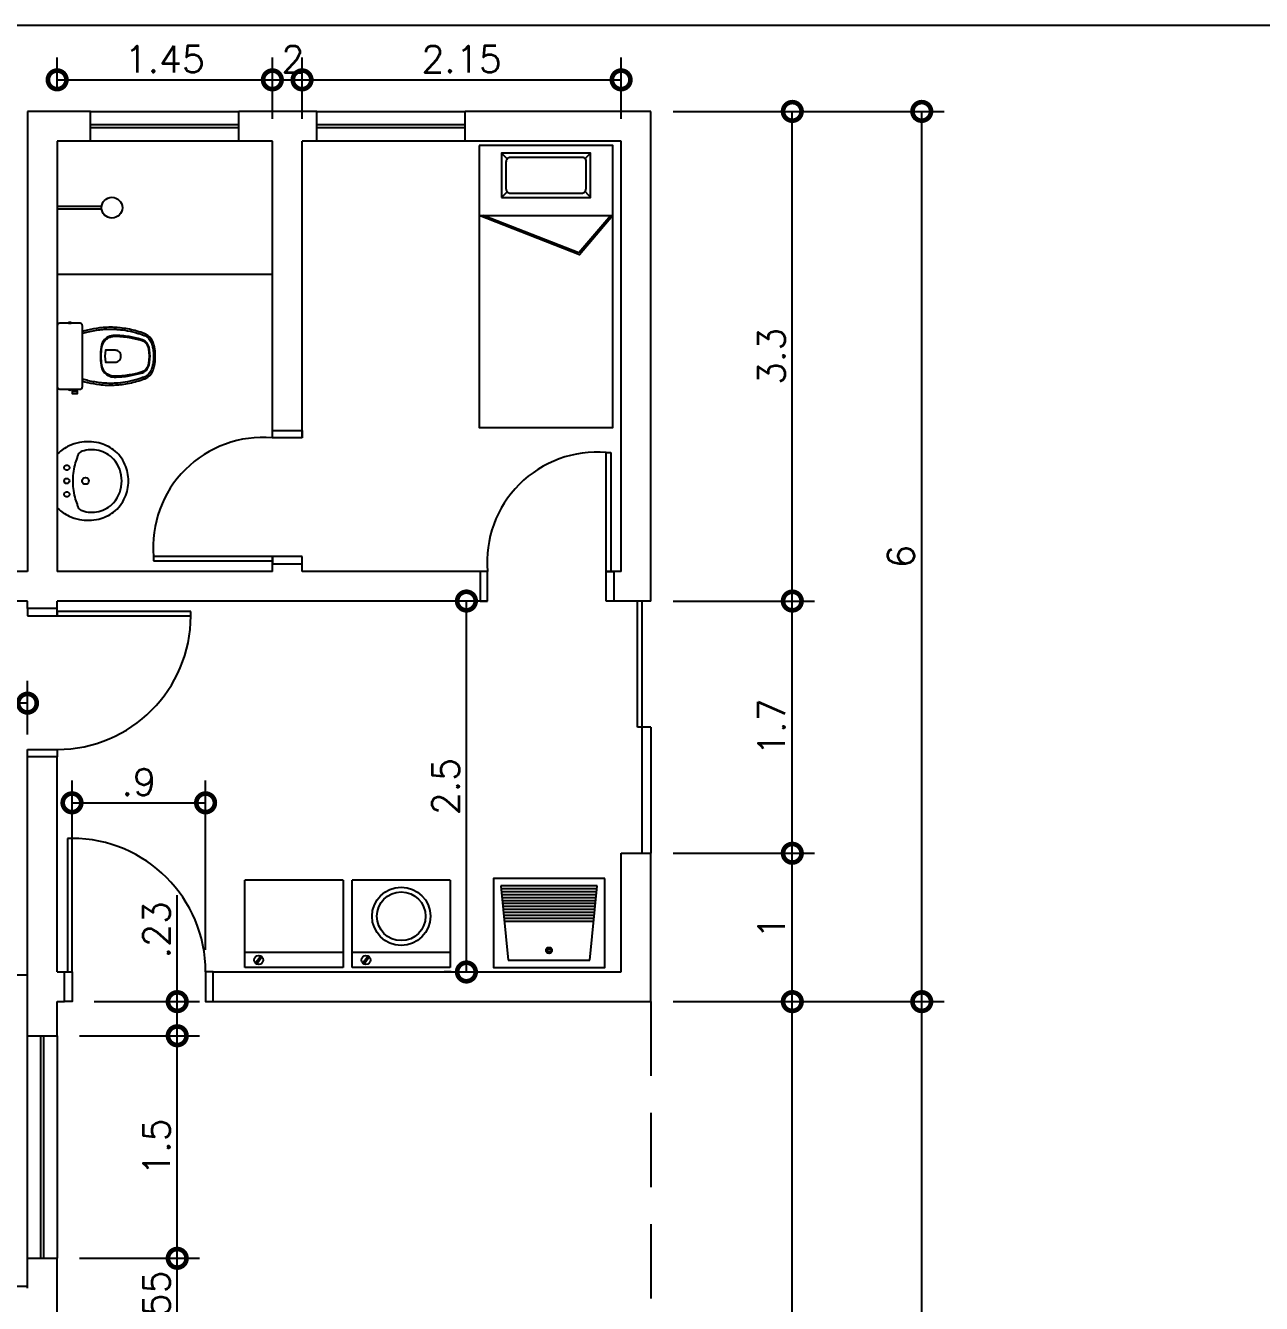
# Model space of a CAD drawing. Extents: x 0 to 62.2, y 0 to 29.7.
# Drawn here: x 14.43 to 22.76, y 21.09 to 29.7 of the extents above; entities that cross this region are included whole.
import ezdxf

# ---------------------------------------------------------------- set-up
doc = ezdxf.new("R2010")
doc.units = 0
doc.header["$LTSCALE"] = 2
doc.header["$MEASUREMENT"] = 0
doc.linetypes.add('HIDDEN', pattern=[0.375, 0.25, -0.125])
doc.layers.get('0').update_dxf_attribs({"linetype": 'CONTINUOUS'})
doc.layers.get('DEFPOINTS').update_dxf_attribs({"linetype": 'CONTINUOUS'})
for name, color, linetype in [('BANCADA', 3, 'CONTINUOUS'), ('DIM100', 1, 'CONTINUOUS'), ('EQUIP', 9, 'CONTINUOUS'), ('JANELAS', 4, 'CONTINUOUS'), ('PAREDE', 7, 'CONTINUOUS'), ('PORTAS', 2, 'CONTINUOUS'), ('PROJ', 6, 'HIDDEN'), ('VP', 1, 'CONTINUOUS')]:
    doc.layers.add(name, color=color, linetype=linetype)
doc.styles.add('CLICKAD', font='romans.shx')
doc.dimstyles.new('CLICKAD', dxfattribs={"dimscale": 0.1, "dimtxt": 1.8, "dimasz": 2.5, "dimexe": 1.5, "dimexo": 1.5, "dimgap": 0.5, "dimtad": 1, "dimzin": 12, "dimtxsty": 'CLICKAD', "dimblk1": 'DOTSMALL', "dimblk2": 'DOTSMALL', "dimsah": 1, "dimcen": 1, "dimclrt": 3, "dimazin": 3, "dimtp": 0.01, "dimtm": 0.02, "dimtfac": 1, "dimtmove": 0, "dimatfit": 3, "dimtolj": 1, "dimtzin": 0})

# ---------------------------------------------------------------- blocks, each defined once
blk = doc.blocks.new('_DOTSMALL')
at = {"color": 0, "linetype": 'BYBLOCK', "ltscale": 0.05, "const_width": 0.5}
blk.add_lwpolyline([(-0.0625, 0, 1), (0.0625, 0, 1)], format="xyb", close=True, dxfattribs=at)
blk = doc.blocks.new('*D117')
at = {"color": 0, "linetype": 'BYBLOCK', "ltscale": 0.05}
for p, q in [((17.2988, 25.8214), (17.2521, 25.8214)), ((17.4021, 23.3214), (17.4021, 25.8214)), ((17.2988, 23.3214), (17.2521, 23.3214))]:
    blk.add_line(p, q, dxfattribs=at)
at = {"layer": 'DEFPOINTS', "color": 0, "linetype": 'BYBLOCK', "ltscale": 0.05}
for p in [(17.4021, 25.8214), (17.4488, 25.8214), (17.4488, 23.3214)]:
    blk.add_point(p, dxfattribs=at)
at = {"color": 0, "linetype": 'BYBLOCK', "ltscale": 0.05, "xscale": 0.25, "yscale": 0.25, "zscale": 0.25}
for p, rotation in [((17.4021, 25.8214), 90), ((17.4021, 23.3214), 270)]:
    blk.add_blockref('_DOTSMALL', p, dxfattribs=dict(at, rotation=rotation))
at = {"color": 3, "linetype": 'BYBLOCK', "ltscale": 0.05, "insert": (17.2621, 24.5714), "char_height": 0.18, "attachment_point": 5, "rotation": 90, "style": 'CLICKAD'}
blk.add_mtext('\\A1;2.5', dxfattribs=at)
blk = doc.blocks.new('*D192')
at = {"layer": 'DEFPOINTS', "color": 0}
for p in [(18.6445, 29.1214), (20.4701, 29.1214), (18.6445, 23.1214)]:
    blk.add_point(p, dxfattribs=at)
at = {"layer": 'DIM100', "color": 0}
for p, q in [((18.7945, 29.1214), (20.6201, 29.1214)), ((20.4701, 23.1214), (20.4701, 29.1214))]:
    blk.add_line(p, q, dxfattribs=at)
at = {"layer": 'DIM100', "color": 0, "xscale": 0.25, "yscale": 0.25, "zscale": 0.25}
for p, rotation in [((20.4701, 29.1214), 90), ((20.4701, 23.1214), 270)]:
    blk.add_blockref('_DOTSMALL', p, dxfattribs=dict(at, rotation=rotation))
at = {"layer": 'DIM100', "color": 3, "insert": (20.3301, 26.1214), "char_height": 0.18, "attachment_point": 5, "rotation": 90, "style": 'CLICKAD'}
blk.add_mtext('\\A1;6', dxfattribs=at)
blk = doc.blocks.new('*D193')
at = {"layer": 'DEFPOINTS', "color": 0}
for p in [(18.6445, 25.8214), (19.5979, 25.8214), (18.6445, 24.1214)]:
    blk.add_point(p, dxfattribs=at)
at = {"layer": 'DIM100', "color": 0}
for p, q in [((18.7945, 25.8214), (19.7479, 25.8214)), ((19.5979, 24.1214), (19.5979, 25.8214))]:
    blk.add_line(p, q, dxfattribs=at)
at = {"layer": 'DIM100', "color": 0, "xscale": 0.25, "yscale": 0.25, "zscale": 0.25}
for p, rotation in [((19.5979, 25.8214), 90), ((19.5979, 24.1214), 270)]:
    blk.add_blockref('_DOTSMALL', p, dxfattribs=dict(at, rotation=rotation))
at = {"layer": 'DIM100', "color": 3, "insert": (19.4579, 24.9714), "char_height": 0.18, "attachment_point": 5, "rotation": 90, "style": 'CLICKAD'}
blk.add_mtext('\\A1;1.7', dxfattribs=at)
blk = doc.blocks.new('*D194')
at = {"layer": 'DEFPOINTS', "color": 0}
for p in [(18.6445, 24.1214), (19.5979, 24.1214), (18.6445, 23.1214)]:
    blk.add_point(p, dxfattribs=at)
at = {"layer": 'DIM100', "color": 0}
for p, q in [((18.7945, 24.1214), (19.7479, 24.1214)), ((19.5979, 23.1214), (19.5979, 24.1214))]:
    blk.add_line(p, q, dxfattribs=at)
at = {"layer": 'DIM100', "color": 0, "xscale": 0.25, "yscale": 0.25, "zscale": 0.25}
for p, rotation in [((19.5979, 24.1214), 90), ((19.5979, 23.1214), 270)]:
    blk.add_blockref('_DOTSMALL', p, dxfattribs=dict(at, rotation=rotation))
at = {"layer": 'DIM100', "color": 3, "insert": (19.4579, 23.6214), "char_height": 0.18, "attachment_point": 5, "rotation": 90, "style": 'CLICKAD'}
blk.add_mtext('\\A1;1', dxfattribs=at)
blk = doc.blocks.new('*D113')
at = {"color": 0, "linetype": 'BYBLOCK', "ltscale": 0.05}
for p, q in [((14.7445, 23.4714), (14.7445, 24.6113)), ((15.6445, 23.4714), (15.6445, 24.6113)), ((14.7445, 24.4613), (15.6445, 24.4613))]:
    blk.add_line(p, q, dxfattribs=at)
at = {"layer": 'DEFPOINTS', "color": 0, "linetype": 'BYBLOCK', "ltscale": 0.05}
for p in [(15.6445, 24.4613), (14.7445, 23.3214), (15.6445, 23.3214)]:
    blk.add_point(p, dxfattribs=at)
at = {"color": 0, "linetype": 'BYBLOCK', "ltscale": 0.05, "xscale": 0.25, "yscale": 0.25, "zscale": 0.25, "rotation": 180}
blk.add_blockref('_DOTSMALL', (14.7445, 24.4613), dxfattribs=at)
at = {"color": 0, "linetype": 'BYBLOCK', "ltscale": 0.05, "xscale": 0.25, "yscale": 0.25, "zscale": 0.25}
blk.add_blockref('_DOTSMALL', (15.6445, 24.4613), dxfattribs=at)
at = {"color": 3, "linetype": 'BYBLOCK', "ltscale": 0.05, "insert": (15.1945, 24.6013), "char_height": 0.18, "attachment_point": 5, "style": 'CLICKAD'}
blk.add_mtext('\\A1;.9', dxfattribs=at)
blk = doc.blocks.new('*D115')
at = {"color": 0, "linetype": 'BYBLOCK', "ltscale": 0.05}
for p, q in [((18.7945, 23.1214), (20.6201, 23.1214)), ((20.4701, 18.1214), (20.4701, 23.1214)), ((18.7945, 18.1214), (20.6201, 18.1214))]:
    blk.add_line(p, q, dxfattribs=at)
at = {"layer": 'DEFPOINTS', "color": 0, "linetype": 'BYBLOCK', "ltscale": 0.05}
for p in [(18.6445, 23.1214), (20.4701, 23.1214), (18.6445, 18.1214)]:
    blk.add_point(p, dxfattribs=at)
at = {"color": 0, "linetype": 'BYBLOCK', "ltscale": 0.05, "xscale": 0.25, "yscale": 0.25, "zscale": 0.25}
for p, rotation in [((20.4701, 23.1214), 90), ((20.4701, 18.1214), 270)]:
    blk.add_blockref('_DOTSMALL', p, dxfattribs=dict(at, rotation=rotation))
at = {"color": 3, "linetype": 'BYBLOCK', "ltscale": 0.05, "insert": (20.3301, 20.6214), "char_height": 0.18, "attachment_point": 5, "rotation": 90, "style": 'CLICKAD'}
blk.add_mtext('\\A1;5', dxfattribs=at)
blk = doc.blocks.new('*D114')
at = {"color": 0, "linetype": 'BYBLOCK', "ltscale": 0.05}
for p, q in [((18.7945, 23.1214), (19.7479, 23.1214)), ((19.5979, 18.3214), (19.5979, 23.1214)), ((18.7945, 18.3214), (19.7479, 18.3214))]:
    blk.add_line(p, q, dxfattribs=at)
at = {"layer": 'DEFPOINTS', "color": 0, "linetype": 'BYBLOCK', "ltscale": 0.05}
for p in [(18.6445, 23.1214), (19.5979, 23.1214), (18.6445, 18.3214)]:
    blk.add_point(p, dxfattribs=at)
at = {"color": 0, "linetype": 'BYBLOCK', "ltscale": 0.05, "xscale": 0.25, "yscale": 0.25, "zscale": 0.25}
for p, rotation in [((19.5979, 23.1214), 90), ((19.5979, 18.3214), 270)]:
    blk.add_blockref('_DOTSMALL', p, dxfattribs=dict(at, rotation=rotation))
at = {"color": 3, "linetype": 'BYBLOCK', "ltscale": 0.05, "insert": (19.4579, 20.7214), "char_height": 0.18, "attachment_point": 5, "rotation": 90, "style": 'CLICKAD'}
blk.add_mtext('\\A1;4.8', dxfattribs=at)
blk = doc.blocks.new('MLAV1')
for p, q in [((0.3305, 0.5884), (-0.3305, 0.5884)), ((-0.3305, 0), (-0.3305, 0.5884)), ((0.3305, 0.5884), (0.3305, 0)), ((0.3305, 0.1), (-0.3305, 0.1)), ((0.3305, 0), (-0.3305, 0)), ((-0.2607, 0.0291), (-0.224, 0.0777)), ((-0.2529, 0.0229), (-0.216, 0.072))]:
    blk.add_line(p, q)
blk.add_circle((-0.2378, 0.05), 0.031)
blk = doc.blocks.new('*D197')
at = {"layer": 'DEFPOINTS', "color": 0}
for p in [(14.6445, 22.8914), (15.4536, 22.8914), (14.6445, 21.3914)]:
    blk.add_point(p, dxfattribs=at)
at = {"layer": 'DIM100', "color": 0}
for p, q in [((14.7945, 22.8914), (15.6036, 22.8914)), ((15.4536, 21.3914), (15.4536, 22.8914))]:
    blk.add_line(p, q, dxfattribs=at)
at = {"layer": 'DIM100', "color": 0, "xscale": 0.25, "yscale": 0.25, "zscale": 0.25}
for p, rotation in [((15.4536, 22.8914), 90), ((15.4536, 21.3914), 270)]:
    blk.add_blockref('_DOTSMALL', p, dxfattribs=dict(at, rotation=rotation))
at = {"layer": 'DIM100', "color": 3, "insert": (15.3136, 22.1414), "char_height": 0.18, "attachment_point": 5, "rotation": 90, "style": 'CLICKAD'}
blk.add_mtext('\\A1;1.5', dxfattribs=at)
blk = doc.blocks.new('*D198')
at = {"layer": 'DEFPOINTS', "color": 0}
for p in [(14.6445, 21.3914), (15.4536, 21.3914), (14.6445, 20.8414)]:
    blk.add_point(p, dxfattribs=at)
at = {"layer": 'DIM100', "color": 0}
for p, q in [((14.7945, 21.3914), (15.6036, 21.3914)), ((15.4536, 20.8414), (15.4536, 21.3914))]:
    blk.add_line(p, q, dxfattribs=at)
at = {"layer": 'DIM100', "color": 0, "xscale": 0.25, "yscale": 0.25, "zscale": 0.25}
for p, rotation in [((15.4536, 21.3914), 90), ((15.4536, 20.8414), 270)]:
    blk.add_blockref('_DOTSMALL', p, dxfattribs=dict(at, rotation=rotation))
at = {"layer": 'DIM100', "color": 3, "insert": (15.3136, 21.1164), "char_height": 0.18, "attachment_point": 5, "rotation": 90, "style": 'CLICKAD'}
blk.add_mtext('\\A1;.55', dxfattribs=at)
blk = doc.blocks.new('*D112')
at = {"color": 0, "linetype": 'BYBLOCK', "ltscale": 0.05}
for p, q in [((15.4536, 23.1214), (15.4536, 23.84)), ((14.8945, 23.1214), (15.6036, 23.1214)), ((15.4536, 22.8914), (15.4536, 23.1214))]:
    blk.add_line(p, q, dxfattribs=at)
at = {"layer": 'DEFPOINTS', "color": 0, "linetype": 'BYBLOCK', "ltscale": 0.05}
for p in [(14.7445, 23.1214), (15.4536, 23.1214), (14.6445, 22.8914)]:
    blk.add_point(p, dxfattribs=at)
at = {"color": 0, "linetype": 'BYBLOCK', "ltscale": 0.05, "xscale": 0.25, "yscale": 0.25, "zscale": 0.25}
for p, rotation in [((15.4536, 23.1214), 90), ((15.4536, 22.8914), 270)]:
    blk.add_blockref('_DOTSMALL', p, dxfattribs=dict(at, rotation=rotation))
at = {"color": 3, "linetype": 'BYBLOCK', "ltscale": 0.05, "insert": (15.3136, 23.6057), "char_height": 0.18, "attachment_point": 5, "rotation": 90, "style": 'CLICKAD'}
blk.add_mtext('\\A1;.23', dxfattribs=at)
blk = doc.blocks.new('TANQUE')
for p, q in [((-0.325, 0.55), (-0.275, 0.05)), ((0.325, 0.55), (-0.325, 0.55)), ((0.323, 0.53), (-0.323, 0.53)), ((0.275, 0.05), (0.325, 0.55)), ((0.321, 0.51), (-0.321, 0.51)), ((0.319, 0.49), (-0.319, 0.49)), ((0.317, 0.47), (-0.317, 0.47)), ((0.315, 0.45), (-0.315, 0.45)), ((0.313, 0.43), (-0.313, 0.43)), ((0.311, 0.41), (-0.311, 0.41)), ((0.309, 0.39), (-0.309, 0.39)), ((0.307, 0.37), (-0.307, 0.37)), ((0.305, 0.35), (-0.305, 0.35)), ((0.303, 0.33), (-0.303, 0.33)), ((0.301, 0.31), (-0.301, 0.31)), ((-0.275, 0.05), (0.275, 0.05))]:
    blk.add_line(p, q)
blk.add_lwpolyline([(0.375, 0.6), (-0.375, 0.6), (-0.375, 0), (0.375, 0)], close=True)
at = {"ltscale": 0.05}
for radius in [0.02, 0.01]:
    blk.add_circle((0, 0.115), radius, dxfattribs=at)
blk = doc.blocks.new('MLAV2')
for p, q in [((0.3305, 0.5884), (-0.3305, 0.5884)), ((-0.3305, 0), (-0.3305, 0.5884)), ((0.3305, 0.5884), (0.3305, 0)), ((0.3305, 0.1), (-0.3305, 0.1)), ((0.3305, 0), (-0.3305, 0)), ((-0.2607, 0.0291), (-0.224, 0.0777)), ((-0.2529, 0.0229), (-0.216, 0.072))]:
    blk.add_line(p, q)
for centre, radius in [((-0.0005, 0.345), 0.1963), ((-0.0005, 0.345), 0.1641), ((-0.2378, 0.05), 0.031)]:
    blk.add_circle(centre, radius)
blk = doc.blocks.new('*D199')
at = {"layer": 'DEFPOINTS', "color": 0}
for p in [(18.6445, 29.1214), (19.5979, 29.1214), (18.6445, 25.8214)]:
    blk.add_point(p, dxfattribs=at)
at = {"layer": 'DIM100', "color": 0}
for p, q in [((18.7945, 29.1214), (19.7479, 29.1214)), ((19.5979, 25.8214), (19.5979, 29.1214))]:
    blk.add_line(p, q, dxfattribs=at)
at = {"layer": 'DIM100', "color": 0, "xscale": 0.25, "yscale": 0.25, "zscale": 0.25}
for p, rotation in [((19.5979, 29.1214), 90), ((19.5979, 25.8214), 270)]:
    blk.add_blockref('_DOTSMALL', p, dxfattribs=dict(at, rotation=rotation))
at = {"layer": 'DIM100', "color": 3, "insert": (19.4579, 27.4714), "char_height": 0.18, "attachment_point": 5, "rotation": 90, "style": 'CLICKAD'}
blk.add_mtext('\\A1;3.3', dxfattribs=at)
blk = doc.blocks.new('SOLT')
at = {"ltscale": 0.05}
for p, q in [((0.4705, 0.4369), (0.7237, 0.222)), ((0.0869, 0.2641), (0.051, 0.3)), ((0.31, 0.2632), (0.351, 0.3)), ((0.7237, 0.222), (0.4705, -0.4227)), ((0.0898, -0.2612), (0.051, -0.3)), ((0.3122, -0.2612), (0.351, -0.3))]:
    blk.add_line(p, q, dxfattribs=at)
for points in [[(0, -0.45), (1.9, -0.45), (1.9, 0.45), (0, 0.45)], [(0.351, -0.3), (0.351, 0.3), (0.051, 0.3), (0.051, -0.3)]]:
    blk.add_lwpolyline(points, close=True)
blk.add_lwpolyline([(0.4705, 0.45), (0.7356, 0.225), (0.4705, -0.45)], close=True, dxfattribs=at)
blk.add_lwpolyline([(0.321, -0.24), (0.321, 0.24, 0.414214), (0.291, 0.27), (0.101, 0.27, 0.414214), (0.081, 0.25), (0.081, -0.24, 0.414214), (0.111, -0.27), (0.291, -0.27, 0.414214)], format="xyb", close=True)
blk = doc.blocks.new('*D116')
at = {"color": 0, "linetype": 'BYBLOCK', "ltscale": 0.05}
for p, q in [((14.2945, 29.1214), (13.8092, 29.1214)), ((13.9592, 26.0214), (13.9592, 29.1214)), ((14.2945, 26.0214), (13.8092, 26.0214))]:
    blk.add_line(p, q, dxfattribs=at)
at = {"layer": 'DEFPOINTS', "color": 0, "linetype": 'BYBLOCK', "ltscale": 0.05}
for p in [(13.9592, 29.1214), (14.4445, 29.1214), (14.4445, 26.0214)]:
    blk.add_point(p, dxfattribs=at)
at = {"color": 0, "linetype": 'BYBLOCK', "ltscale": 0.05, "xscale": 0.25, "yscale": 0.25, "zscale": 0.25}
for p, rotation in [((13.9592, 29.1214), 90), ((13.9592, 26.0214), 270)]:
    blk.add_blockref('_DOTSMALL', p, dxfattribs=dict(at, rotation=rotation))
at = {"color": 3, "linetype": 'BYBLOCK', "ltscale": 0.05, "insert": (13.8192, 27.5714), "char_height": 0.18, "attachment_point": 5, "rotation": 90, "style": 'CLICKAD'}
blk.add_mtext('\\A1;3.1', dxfattribs=at)
blk = doc.blocks.new('LAV03P')
for p, q in [((0, 0.175), (0, 0)), ((0, 0), (0, -0.175))]:
    blk.add_line(p, q)
blk.add_lwpolyline([(0.435, 0, 0.185962), (0.38, 0.1465, 0.148743), (0.28, 0.2055, 0.142138), (0.168, 0.2, 0.114165), (0.1524, 0.1919, 0.094603), (0.1424, 0.1787, 0.04407), (0.1337, 0.1573, 0.029789), (0.119, 0.11, 0.032251), (0.108, 0.05, 0.033186), (0.105, 0, 0.033186), (0.108, -0.05, 0.032251), (0.119, -0.11, 0.029789), (0.1337, -0.1573, 0.04407), (0.1424, -0.1787, 0.094603), (0.1524, -0.1919, 0.114165), (0.168, -0.2, 0.142138), (0.28, -0.2055, 0.148743), (0.38, -0.1465, 0.185962)], format="xyb", close=True)
at = {"linetype": 'HIDDEN'}
for centre in [(0.065, 0.09), (0.065, -0.09)]:
    blk.add_circle(centre, 0.0175, dxfattribs=at)
for centre, radius in [((0.065, 0), 0.0175), ((0.19, 0), 0.0225)]:
    blk.add_circle(centre, radius)
for centre, radius, start, end in [((0.2171, -0.0628), 0.3292, 101.76389, 114.6142), ((0.208, -0.0436), 0.3086, 76.5171, 100.83895), ((0.0112, 0.176), 0.0113, 126.60834, 184.93617), ((0.2075, -0.0314), 0.2967, 115.43947, 133.15783), ((0.2119, -0.0184), 0.2832, 53.57592, 76.07703), ((0.2333, 0.017), 0.242, 22.97565, 52.6811), ((0.2133, 0.0011), 0.2667, 359.75501, 24.44797), ((0.2133, -0.0011), 0.2667, 335.55203, 0.24499), ((0.2333, -0.017), 0.242, 307.3189, 337.02435), ((0.0112, -0.176), 0.0113, 175.06383, 233.39166), ((0.2075, 0.0314), 0.2967, 226.84217, 244.56053), ((0.2171, 0.0628), 0.3292, 245.3858, 258.23611), ((0.208, 0.0436), 0.3086, 259.16105, 283.4829), ((0.2119, 0.0184), 0.2832, 283.92297, 306.42408)]:
    blk.add_arc(centre, radius, start, end)
blk = doc.blocks.new('*D87')
at = {"color": 0, "linetype": 'BYBLOCK', "ltscale": 0.05}
for p, q in [((12.3645, 24.9714), (12.3645, 25.283)), ((14.4445, 24.9214), (14.4445, 25.283)), ((14.4445, 25.133), (12.3645, 25.133))]:
    blk.add_line(p, q, dxfattribs=at)
at = {"layer": 'DEFPOINTS', "color": 0, "linetype": 'BYBLOCK', "ltscale": 0.05}
for p in [(12.3645, 25.133), (12.3645, 24.8214), (14.4445, 24.7714)]:
    blk.add_point(p, dxfattribs=at)
at = {"color": 0, "linetype": 'BYBLOCK', "ltscale": 0.05, "xscale": 0.25, "yscale": 0.25, "zscale": 0.25, "rotation": 180}
blk.add_blockref('_DOTSMALL', (12.3645, 25.133), dxfattribs=at)
at = {"color": 0, "linetype": 'BYBLOCK', "ltscale": 0.05, "xscale": 0.25, "yscale": 0.25, "zscale": 0.25}
blk.add_blockref('_DOTSMALL', (14.4445, 25.133), dxfattribs=at)
at = {"color": 3, "linetype": 'BYBLOCK', "ltscale": 0.05, "insert": (13.4045, 25.273), "char_height": 0.18, "attachment_point": 5, "style": 'CLICKAD'}
blk.add_mtext('\\A1;2.08', dxfattribs=at)
blk = doc.blocks.new('BAC05P')
for points in [[(0.17, 0), (0.17, 0.205, 0.059373), (0.1695, 0.2098, 0.333509), (0.154, 0.222), (0.1355, 0.222), (0.1045, 0.222), (0.094, 0.222), (0.094, 0.2248, 0.252251), (0.0939, 0.2251, 0.160103), (0.085, 0.228, 0.160103), (0.0761, 0.2251, 0.252251), (0.076, 0.2248), (0.076, 0.222), (0.017, 0.222, 0.327853), (0.0003, 0.2069, 0.087637), (0, 0.2038), (0, 0), (0, -0.2038, 0.087637), (0.0003, -0.2069, 0.327853), (0.017, -0.222), (0.076, -0.222), (0.076, -0.2248, 0.252251), (0.0761, -0.2251, 0.160103), (0.085, -0.228, 0.160103), (0.0939, -0.2251, 0.252251), (0.094, -0.2248), (0.094, -0.222), (0.1045, -0.222), (0.1045, -0.236), (0.102, -0.236), (0.102, -0.252), (0.12, -0.252), (0.138, -0.252), (0.138, -0.236), (0.1355, -0.236), (0.1355, -0.222), (0.154, -0.222, 0.333509), (0.1695, -0.2098, 0.059373), (0.17, -0.205)], [(0.291, 0, 0.041331), (0.2956, -0.0608, 0.129345), (0.3127, -0.1036, 0.234638), (0.385, -0.1405, 0.044666), (0.486, -0.1319, 0.031515), (0.5665, -0.1138, 0.151063), (0.5993, -0.0952, 0.148094), (0.6192, -0.0588, 0.031073), (0.6214, -0.0451, 0.035055), (0.6255, 0, 0.035055), (0.6214, 0.0451, 0.031073), (0.6192, 0.0588, 0.148094), (0.5993, 0.0952, 0.151063), (0.5665, 0.1138, 0.031515), (0.486, 0.1319, 0.044666), (0.385, 0.1405, 0.234638), (0.3127, 0.1036, 0.129345), (0.2956, 0.0608, 0.041331)], [(0.297, 0, -0.041434), (0.3015, 0.06, -0.129651), (0.3175, 0.1, -0.234583), (0.385, 0.1345, -0.044678), (0.485, 0.126, -0.031614), (0.565, 0.108, -0.152477), (0.595, 0.091, -0.148725), (0.6134, 0.0575, -0.031624), (0.6155, 0.0444, -0.035113), (0.6195, 0, -0.035113), (0.6155, -0.0444, -0.031624), (0.6134, -0.0575, -0.148725), (0.595, -0.091, -0.152477), (0.565, -0.108, -0.031614), (0.485, -0.126, -0.044678), (0.385, -0.1345, -0.234583), (0.3175, -0.1, -0.129651), (0.3015, -0.06, -0.041434)], [(0.391, -0.04, 0.164444), (0.415, -0.032, 0.245936), (0.43, 0, 0.245936), (0.415, 0.032, 0.164444), (0.391, 0.04), (0.326, 0.04, 0.108885), (0.326, -0.04)]]:
    blk.add_lwpolyline(points, format="xyb", close=True)
for points in [[(0.076, 0.222), (0.094, 0.222)], [(0.093, 0.2245), (0.085, 0.2245), (0.077, 0.2245)], [(0.076, -0.222), (0.094, -0.222)], [(0.093, -0.2245), (0.085, -0.2245), (0.077, -0.2245)], [(0.1045, -0.222), (0.1355, -0.222)], [(0.1045, -0.236), (0.12, -0.236), (0.1355, -0.236)]]:
    blk.add_lwpolyline(points)
for points in [[(0.17, -0.167, -0.003882), (0.205, -0.1765, 0.024258), (0.285, -0.1905, 0.02486), (0.335, -0.1945, 0.033324), (0.385, -0.194, 0.02486), (0.425, -0.191, 0.012268), (0.475, -0.184, 0.015806), (0.525, -0.1725, 0.026699), (0.575, -0.157, 0.021919), (0.595, -0.1495, 0.174675), (0.6435, -0.1, 0.045452), (0.653, -0.07, 0.022856), (0.6562, -0.0571, 0.041289), (0.6602, -0.0304, 0.052091), (0.6606, -0.0228, 0.04333), (0.661, 0, 0.04333), (0.6606, 0.0228, 0.052091), (0.6602, 0.0304, 0.041289), (0.6562, 0.0571, 0.022856), (0.653, 0.07, 0.045452), (0.6435, 0.1, 0.174675), (0.595, 0.1495, 0.021919), (0.575, 0.157, 0.026699), (0.525, 0.1725, 0.015806), (0.475, 0.184, 0.012268), (0.425, 0.191, 0.02486), (0.385, 0.194, 0.033324), (0.335, 0.1945, 0.02486), (0.285, 0.1905, 0.024258), (0.205, 0.1765, -0.003882), (0.17, 0.167)], [(0.1731, 0.1554, 0.003849), (0.2079, 0.1649, -0.027799), (0.2984, 0.18, -0.018883), (0.3355, 0.1825, -0.033646), (0.3844, 0.182, -0.016781), (0.4106, 0.1805, -0.015438), (0.4729, 0.1722, -0.023716), (0.5465, 0.154, -0.013571), (0.5711, 0.1457, -0.02186), (0.59, 0.1386, -0.173345), (0.6325, 0.0952, -0.045814), (0.6414, 0.067, -0.024058), (0.6444, 0.0546, -0.042614), (0.6482, 0.029, -0.066108), (0.6485, 0.0226, -0.047154), (0.649, 0, -0.047154), (0.6485, -0.0226, -0.066108), (0.6482, -0.029, -0.042614), (0.6444, -0.0546, -0.024058), (0.6414, -0.067, -0.045814), (0.6325, -0.0952, -0.173345), (0.59, -0.1386, -0.02186), (0.5711, -0.1457, -0.013571), (0.5465, -0.154, -0.023716), (0.4729, -0.1722, -0.015438), (0.4106, -0.1805, -0.016781), (0.3844, -0.182, -0.033646), (0.3355, -0.1825, -0.018883), (0.2984, -0.18, -0.027799), (0.2079, -0.1649, 0.003849), (0.1731, -0.1554)]]:
    blk.add_lwpolyline(points, format="xyb")
blk = doc.blocks.new('*D94')
at = {"color": 0, "linetype": 'BYBLOCK', "ltscale": 0.05}
for p, q in [((16.2945, 29.0714), (16.2945, 29.4841)), ((18.4445, 29.0714), (18.4445, 29.4841)), ((16.2945, 29.3341), (18.4445, 29.3341))]:
    blk.add_line(p, q, dxfattribs=at)
at = {"layer": 'DEFPOINTS', "color": 0, "linetype": 'BYBLOCK', "ltscale": 0.05}
for p in [(18.4445, 29.3341), (16.2945, 28.9214), (18.4445, 28.9214)]:
    blk.add_point(p, dxfattribs=at)
at = {"color": 0, "linetype": 'BYBLOCK', "ltscale": 0.05, "xscale": 0.25, "yscale": 0.25, "zscale": 0.25, "rotation": 180}
blk.add_blockref('_DOTSMALL', (16.2945, 29.3341), dxfattribs=at)
at = {"color": 0, "linetype": 'BYBLOCK', "ltscale": 0.05, "xscale": 0.25, "yscale": 0.25, "zscale": 0.25}
blk.add_blockref('_DOTSMALL', (18.4445, 29.3341), dxfattribs=at)
at = {"color": 3, "linetype": 'BYBLOCK', "ltscale": 0.05, "insert": (17.3695, 29.4741), "char_height": 0.18, "attachment_point": 5, "style": 'CLICKAD'}
blk.add_mtext('\\A1;2.15', dxfattribs=at)
blk = doc.blocks.new('*D93')
at = {"color": 0, "linetype": 'BYBLOCK', "ltscale": 0.05}
for p, q in [((14.6445, 29.2714), (14.6445, 29.4841)), ((16.0945, 29.0714), (16.0945, 29.4841)), ((14.6445, 29.3341), (16.0945, 29.3341))]:
    blk.add_line(p, q, dxfattribs=at)
at = {"layer": 'DEFPOINTS', "color": 0, "linetype": 'BYBLOCK', "ltscale": 0.05}
for p in [(16.0945, 29.3341), (14.6445, 29.1214), (16.0945, 28.9214)]:
    blk.add_point(p, dxfattribs=at)
at = {"color": 0, "linetype": 'BYBLOCK', "ltscale": 0.05, "xscale": 0.25, "yscale": 0.25, "zscale": 0.25, "rotation": 180}
blk.add_blockref('_DOTSMALL', (14.6445, 29.3341), dxfattribs=at)
at = {"color": 0, "linetype": 'BYBLOCK', "ltscale": 0.05, "xscale": 0.25, "yscale": 0.25, "zscale": 0.25}
blk.add_blockref('_DOTSMALL', (16.0945, 29.3341), dxfattribs=at)
at = {"color": 3, "linetype": 'BYBLOCK', "ltscale": 0.05, "insert": (15.3695, 29.4741), "char_height": 0.18, "attachment_point": 5, "style": 'CLICKAD'}
blk.add_mtext('\\A1;1.45', dxfattribs=at)
blk = doc.blocks.new('*D95')
at = {"color": 0, "linetype": 'BYBLOCK', "ltscale": 0.05}
for p, q in [((16.0945, 29.0714), (16.0945, 29.4841)), ((16.2945, 29.0714), (16.2945, 29.4841)), ((16.0945, 29.3341), (16.2945, 29.3341))]:
    blk.add_line(p, q, dxfattribs=at)
at = {"layer": 'DEFPOINTS', "color": 0, "linetype": 'BYBLOCK', "ltscale": 0.05}
for p in [(16.2945, 29.3341), (16.0945, 28.9214), (16.2945, 28.9214)]:
    blk.add_point(p, dxfattribs=at)
at = {"color": 0, "linetype": 'BYBLOCK', "ltscale": 0.05, "xscale": 0.25, "yscale": 0.25, "zscale": 0.25, "rotation": 180}
blk.add_blockref('_DOTSMALL', (16.0945, 29.3341), dxfattribs=at)
at = {"color": 0, "linetype": 'BYBLOCK', "ltscale": 0.05, "xscale": 0.25, "yscale": 0.25, "zscale": 0.25}
blk.add_blockref('_DOTSMALL', (16.2945, 29.3341), dxfattribs=at)
at = {"color": 3, "linetype": 'BYBLOCK', "ltscale": 0.05, "insert": (16.1945, 29.4741), "char_height": 0.18, "attachment_point": 5, "style": 'CLICKAD'}
blk.add_mtext('\\A1;.2', dxfattribs=at)

msp = doc.modelspace()

# ---------------------------------------------------------------- linework, layer by layer
at = {"layer": 'BANCADA'}
msp.add_line((13.6445, 23.3014), (14.4445, 23.3014), dxfattribs=at)
at = {"layer": 'EQUIP'}
for p, q in [((14.9445, 28.4814), (14.6445, 28.4814)), ((14.9445, 28.4614), (14.6445, 28.4614))]:
    msp.add_line(p, q, dxfattribs=at)
msp.add_circle((15.0136, 28.4724), 0.07, dxfattribs=at)
at = {"layer": 'JANELAS'}
for p, q in [((14.8695, 29.1214), (15.8695, 29.1214)), ((16.3945, 29.1214), (17.3945, 29.1214)), ((15.8695, 29.0314), (14.8695, 29.0314)), ((17.3945, 29.0314), (16.3945, 29.0314)), ((15.8695, 29.0114), (14.8695, 29.0114)), ((17.3945, 29.0114), (16.3945, 29.0114)), ((15.8695, 28.9214), (14.8695, 28.9214)), ((17.3945, 28.9214), (16.3945, 28.9214)), ((14.4445, 21.3914), (14.4445, 22.8914)), ((14.5345, 21.3914), (14.5345, 22.8914)), ((14.5545, 21.3914), (14.5545, 22.8914)), ((14.6445, 22.8914), (14.6445, 21.3914))]:
    msp.add_line(p, q, dxfattribs=at)
at = {"layer": 'PAREDE'}
for p, q in [((14.4445, 29.1214), (14.4445, 26.0214)), ((14.8695, 29.1214), (14.4445, 29.1214)), ((14.8695, 28.9214), (14.8695, 29.1214)), ((16.3945, 29.1214), (15.8695, 29.1214)), ((15.8695, 28.9214), (15.8695, 29.1214)), ((16.3945, 28.9214), (16.3945, 29.1214)), ((18.6445, 29.1214), (17.3945, 29.1214)), ((17.3945, 28.9214), (17.3945, 29.1214)), ((18.6445, 25.8214), (18.6445, 29.1214)), ((14.6445, 28.9214), (14.6445, 26.0214)), ((14.8695, 28.9214), (14.6445, 28.9214)), ((16.0945, 28.9214), (15.8695, 28.9214)), ((16.0945, 26.9214), (16.0945, 28.9214)), ((16.2945, 26.9214), (16.2945, 28.9214)), ((16.3945, 28.9214), (16.2945, 28.9214)), ((18.4445, 28.9214), (17.3945, 28.9214)), ((18.4445, 26.0214), (18.4445, 28.9214)), ((16.0945, 28.0214), (14.6445, 28.0214)), ((16.0945, 26.0214), (16.0945, 26.1214)), ((16.2945, 26.0214), (16.2945, 26.1214)), ((14.4445, 26.0214), (13.0945, 26.0214)), ((16.0945, 26.0214), (14.6445, 26.0214)), ((17.5445, 26.0214), (16.2945, 26.0214)), ((18.4445, 26.0214), (18.3445, 26.0214)), ((14.4445, 25.8214), (13.0945, 25.8214)), ((14.4445, 25.7714), (14.4445, 25.8214)), ((14.6445, 25.7714), (14.4445, 25.7714)), ((17.5445, 25.8214), (14.6445, 25.8214)), ((14.6445, 25.7714), (14.6445, 25.8214)), ((18.6445, 25.8214), (18.3445, 25.8214)), ((14.4445, 22.8914), (14.4445, 24.7714)), ((14.6445, 24.7714), (14.4445, 24.7714)), ((14.6445, 23.3214), (14.6445, 24.7714)), ((18.4445, 23.3214), (18.4445, 24.1214)), ((18.4445, 24.1214), (18.6445, 24.1214)), ((18.6445, 23.1214), (18.6445, 24.1214)), ((14.6445, 23.3214), (14.6945, 23.3214)), ((15.6945, 23.3214), (18.4445, 23.3214)), ((14.6445, 22.8914), (14.6445, 23.1214)), ((14.6445, 23.1214), (14.6945, 23.1214)), ((15.6945, 23.1214), (18.6445, 23.1214)), ((14.4445, 22.8914), (14.6445, 22.8914)), ((14.4445, 21.3914), (14.6445, 21.3914)), ((14.4445, 21.2014), (12.6445, 21.2014))]:
    msp.add_line(p, q, dxfattribs=at)
for points in [[(16.2945, 26.9214), (16.0945, 26.9214), (16.0945, 26.9714), (16.2945, 26.9714)], [(16.2945, 26.1214), (16.0945, 26.1214), (16.0945, 26.0714), (16.2945, 26.0714)], [(17.5445, 25.8214), (17.5445, 26.0214), (17.4945, 26.0214), (17.4945, 25.8214)], [(18.3445, 25.8214), (18.3445, 26.0214), (18.3945, 26.0214), (18.3945, 25.8214)], [(14.7445, 23.3214), (14.7445, 23.1214), (14.6945, 23.1214), (14.6945, 23.3214)], [(15.6445, 23.3214), (15.6445, 23.1214), (15.6945, 23.1214), (15.6945, 23.3214)]]:
    msp.add_lwpolyline(points, close=True, dxfattribs=at)
for points in [[(14.4445, 21.1914), (14.4445, 21.3914)], [(14.6445, 20.8414), (14.6445, 21.3914)]]:
    msp.add_lwpolyline(points, dxfattribs=at)
at = {"layer": 'PORTAS'}
for p, q in [((18.5545, 24.9714), (18.5545, 25.8214)), ((18.5845, 25.8214), (18.5845, 24.1214)), ((18.6445, 24.9714), (18.5545, 24.9714)), ((18.6445, 24.9714), (18.6445, 24.1214))]:
    msp.add_line(p, q, dxfattribs=at)
for points in [[(18.3745, 26.8214), (18.3745, 26.0214), (18.3445, 26.0214), (18.3445, 26.8214)], [(15.2945, 26.0914), (16.0945, 26.0914), (16.0945, 26.1214), (15.2945, 26.1214)], [(14.4445, 25.7214), (14.6445, 25.7214), (14.6445, 25.7714), (14.4445, 25.7714)], [(15.5445, 25.7514), (14.6445, 25.7514), (14.6445, 25.7214), (15.5445, 25.7214)], [(14.4445, 24.8214), (14.6445, 24.8214), (14.6445, 24.7714), (14.4445, 24.7714)], [(14.7145, 24.2214), (14.7145, 23.3214), (14.7445, 23.3214), (14.7445, 24.2214)]]:
    msp.add_lwpolyline(points, close=True, dxfattribs=at)
for centre, radius, start, end in [((16.0305, 26.1854), 0.7388, 85.02988, 184.97012), ((18.2805, 26.0854), 0.7388, 85.02988, 184.97012), ((14.6445, 25.7214), 0.9, 270, 0), ((14.7445, 23.3214), 0.9, 0, 90)]:
    msp.add_arc(centre, radius, start, end, dxfattribs=at)
at = {"layer": 'PROJ'}
msp.add_line((18.6445, 23.1214), (18.6445, 18.1214), dxfattribs=at)
at = {"layer": 'VP'}
msp.add_lwpolyline([(0, 0), (42, 0), (42, 29.7), (0, 29.7)], close=True, dxfattribs=at)

# ---------------------------------------------------------------- block references
at = {"layer": 'EQUIP', "rotation": 270}
msp.add_blockref('SOLT', (17.9383, 28.8913), dxfattribs=at)
at = {"layer": 'EQUIP'}
for name, p in [('BAC05P', (14.6445, 27.4714)), ('LAV03P', (14.6445, 26.6305)), ('TANQUE', (17.9586, 23.3518)), ('MLAV1', (16.2403, 23.3518)), ('MLAV2', (16.9631, 23.3518))]:
    msp.add_blockref(name, p, dxfattribs=at)

# ---------------------------------------------------------------- dimensions: what is measured, and where the dimension line sits
at = {"layer": 'DIM100'}
for base, p1, p2, picture, middle in [((16.0945, 29.3341), (14.6445, 29.1214), (16.0945, 28.9214), '*D93', (15.3695, 29.4741)), ((18.4445, 29.3341), (16.2945, 28.9214), (18.4445, 28.9214), '*D94', (17.3695, 29.4741)), ((12.3645, 25.133), (14.4445, 24.7714), (12.3645, 24.8214), '*D87', (13.4045, 25.273)), ((15.6445, 24.4613), (14.7445, 23.3214), (15.6445, 23.3214), '*D113', (15.1945, 24.6013))]:
    dim = msp.add_linear_dim(base=base, p1=p1, p2=p2, dimstyle='CLICKAD', dxfattribs=at)
    dim.commit()
    dim.dimension.update_dxf_attribs({"geometry": picture, "text_midpoint": middle})
dim = msp.add_linear_dim(base=(16.2945, 29.3341), p1=(16.0945, 28.9214), p2=(16.2945, 28.9214), dimstyle='CLICKAD', dxfattribs=at)
dim.commit()
dim.dimension.update_dxf_attribs({"geometry": '*D95', "text_midpoint": (16.1945, 29.3341), "dimtype": 128})
for base, p1, p2, picture, middle in [((13.9592, 29.1214), (14.4445, 26.0214), (14.4445, 29.1214), '*D116', (13.8192, 27.5714)), ((17.4021, 25.8214), (17.4488, 23.3214), (17.4488, 25.8214), '*D117', (17.2621, 24.5714)), ((20.4701, 23.1214), (18.6445, 18.1214), (18.6445, 23.1214), '*D115', (20.3301, 20.6214)), ((19.5979, 23.1214), (18.6445, 18.3214), (18.6445, 23.1214), '*D114', (19.4579, 20.7214))]:
    dim = msp.add_linear_dim(base=base, p1=p1, p2=p2, angle=90, dimstyle='CLICKAD', dxfattribs=at)
    dim.commit()
    dim.dimension.update_dxf_attribs({"geometry": picture, "text_midpoint": middle})
for base, p1, p2, picture, middle in [((20.4701, 29.1214), (18.6445, 23.1214), (18.6445, 29.1214), '*D192', (20.3301, 26.1214)), ((19.5979, 29.1214), (18.6445, 25.8214), (18.6445, 29.1214), '*D199', (19.4579, 27.4714)), ((19.5979, 25.8214), (18.6445, 24.1214), (18.6445, 25.8214), '*D193', (19.4579, 24.9714)), ((19.5979, 24.1214), (18.6445, 23.1214), (18.6445, 24.1214), '*D194', (19.4579, 23.6214)), ((15.4536, 22.8914), (14.6445, 21.3914), (14.6445, 22.8914), '*D197', (15.3136, 22.1414)), ((15.4536, 21.3914), (14.6445, 20.8414), (14.6445, 21.3914), '*D198', (15.3136, 21.1164))]:
    dim = msp.add_linear_dim(base=base, p1=p1, p2=p2, angle=90, dimstyle='CLICKAD', override={"dimse1": 1, "dimtmove": 1}, dxfattribs=at)
    dim.commit()
    dim.dimension.update_dxf_attribs({"geometry": picture, "text_midpoint": middle})
dim = msp.add_linear_dim(base=(15.4536, 23.1214), p1=(14.6445, 22.8914), p2=(14.7445, 23.1214), angle=90, dimstyle='CLICKAD', override={"dimse1": 1}, dxfattribs=at)
dim.commit()
dim.dimension.update_dxf_attribs({"geometry": '*D112', "text_midpoint": (15.4536, 23.6057), "dimtype": 128})

doc.saveas('drawing.dxf')
